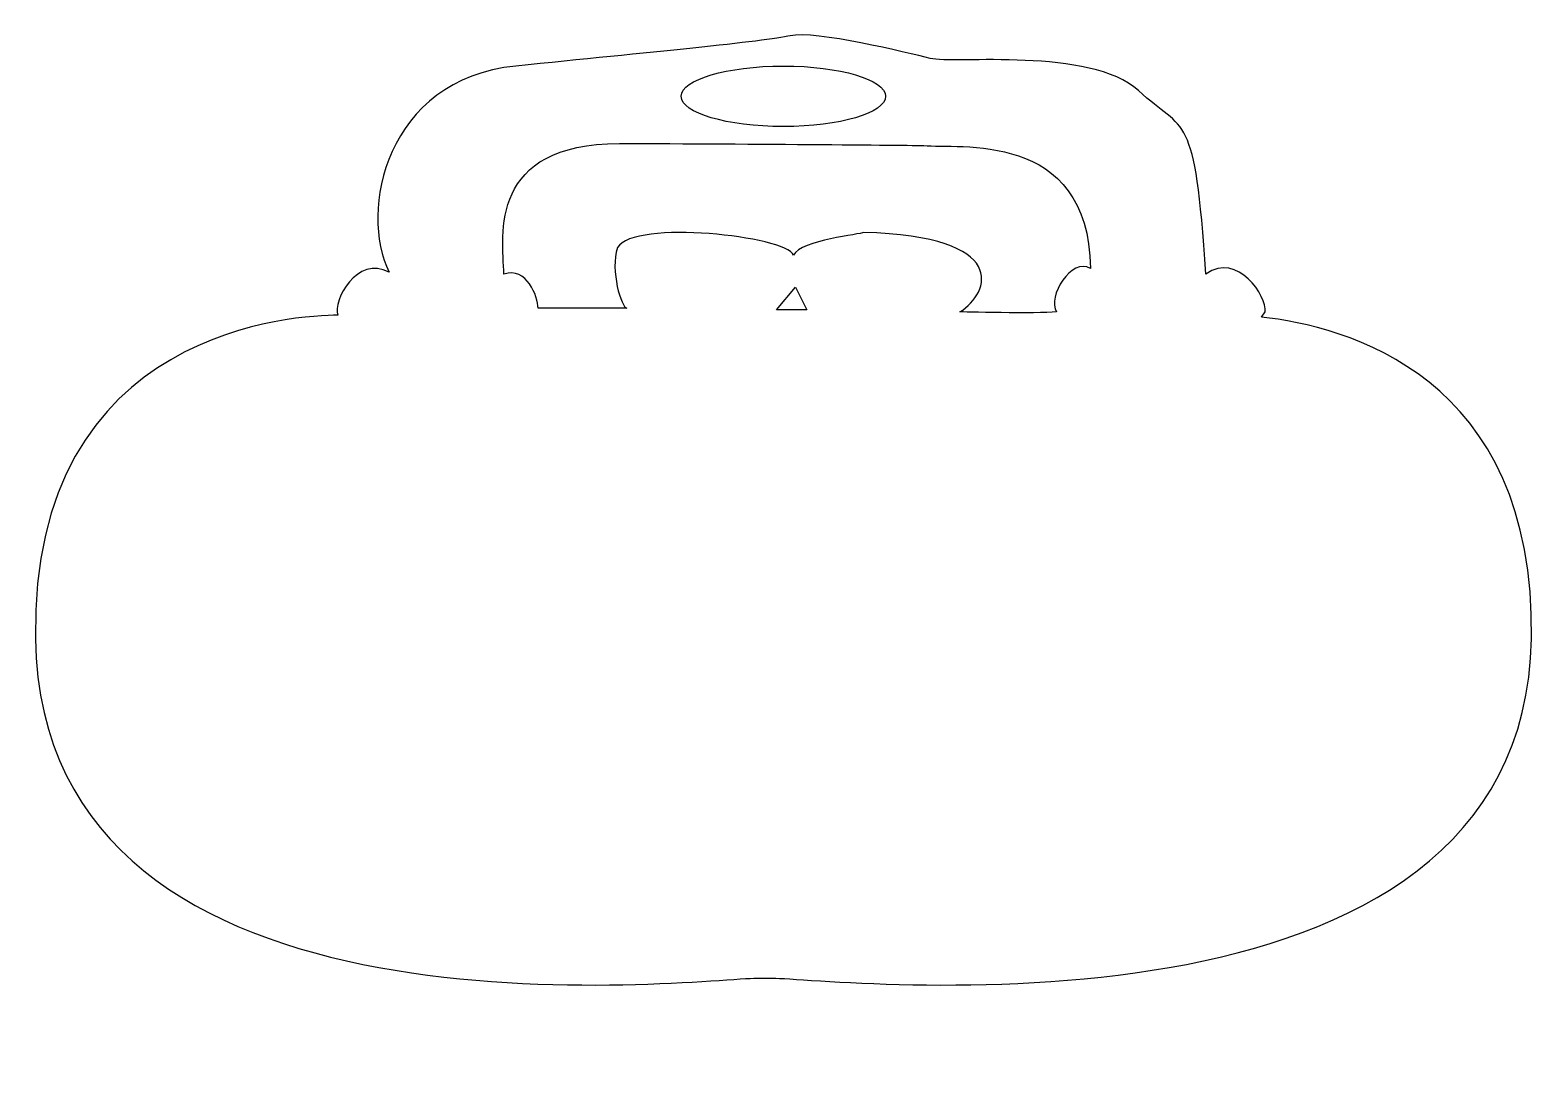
# Model space of a CAD drawing. Header units: centimetres. Extents: x -3.76 to 3.75, y -2.76 to 2.39.
import ezdxf

# ---------------------------------------------------------------- set-up
doc = ezdxf.new("R2010")
doc.units = ezdxf.units.CM
doc.header["$MEASUREMENT"] = 0
doc.layers.add('Camada 1', color=7, linetype='Continuous')

msp = doc.modelspace()

# ---------------------------------------------------------------- linework, layer by layer
at = {"layer": 'Camada 1'}
for points, knots in [([(2.38491, 0.96192), (2.79578, 0.918), (3.75294, 0.67453), (3.73061, -0.64262), (3.73061, -0.64262), (3.69476, -2.759), (0.21165, -2.33595), (-0.05293, -2.33595), (-0.05293, -2.33595), (-0.05293, -2.33595), (-0.1323, -2.33595), (-0.1323, -2.33595), (-0.1323, -2.33595), (-0.39688, -2.33595), (-3.69476, -2.75897), (-3.73063, -0.64262), (-3.73063, -0.64262), (-3.75709, 0.91842), (-2.40771, 0.97134), (-2.22251, 0.97134), (-2.22251, 0.97134), (-2.24939, 1.04489), (-2.12676, 1.27135), (-1.96631, 1.18642), (-1.96631, 1.18642), (-2.11729, 1.48841), (-1.98521, 2.14889), (-1.3341, 2.21496), (-1.3341, 2.21496), (-0.68301, 2.28103), (-0.08852, 2.33762), (0.03412, 2.36596), (0.03412, 2.36596), (0.15681, 2.39427), (0.61914, 2.28103), (0.73238, 2.25274), (0.73238, 2.25274), (0.8456, 2.22443), (1.53444, 2.30933), (1.77034, 2.09232), (1.77034, 2.09232), (2.00624, 1.87531), (2.05056, 2.00739), (2.10713, 1.17705), (2.10713, 1.17705), (2.26755, 1.29027), (2.41196, 1.06381), (2.40254, 0.98832), (2.40254, 0.98832), (2.40254, 0.98832), (2.38491, 0.96192), (2.38491, 0.96192)], [0, 0, 0, 0, 0.0714286, 0.0714286, 0.0714286, 0.0714286, 0.1428571, 0.1428571, 0.1428571, 0.1428571, 0.2142857, 0.2142857, 0.2142857, 0.2142857, 0.2857143, 0.2857143, 0.2857143, 0.2857143, 0.3571429, 0.3571429, 0.3571429, 0.3571429, 0.4285714, 0.4285714, 0.4285714, 0.4285714, 0.5, 0.5, 0.5, 0.5, 0.5714286, 0.5714286, 0.5714286, 0.5714286, 0.6428571, 0.6428571, 0.6428571, 0.6428571, 0.7142857, 0.7142857, 0.7142857, 0.7142857, 0.7857143, 0.7857143, 0.7857143, 0.7857143, 0.8571429, 0.8571429, 0.8571429, 0.8571429, 1, 1, 1, 1]), ([(0.00001, 1.91299), (0.28145, 1.91299), (0.50954, 1.98059), (0.50954, 2.06399), (0.50954, 2.06399), (0.50954, 2.14733), (0.28144, 2.21493), (0.00001, 2.21493), (0.00001, 2.21493), (-0.28137, 2.21493), (-0.50952, 2.14733), (-0.50952, 2.06399), (-0.50952, 2.06399), (-0.50952, 1.98059), (-0.28137, 1.91299), (0.00001, 1.91299)], [0, 0, 0, 0, 0.2, 0.2, 0.2, 0.2, 0.4, 0.4, 0.4, 0.4, 0.6, 0.6, 0.6, 0.6, 1, 1, 1, 1]), ([(-0.82744, 1.30911), (-0.74251, 1.45066), (0.01235, 1.36576), (0.0501, 1.27138), (0.0501, 1.27138), (0.08786, 1.34687), (0.3898, 1.37515), (0.39922, 1.3846), (0.39922, 1.3846), (1.13521, 1.36571), (1.03144, 1.08266), (0.88044, 0.98828), (0.88044, 0.98828), (0.88044, 0.98828), (1.26729, 0.97883), (1.36166, 0.98828), (1.36166, 0.98828), (1.31448, 1.06377), (1.43717, 1.26191), (1.53152, 1.20529), (1.53152, 1.20529), (1.5221, 1.90355), (0.86157, 1.79976), (0.70115, 1.81862), (0.70115, 1.81862), (0.70115, 1.81862), (-0.16697, 1.82807), (-0.81803, 1.82807), (-0.81803, 1.82807), (-1.46909, 1.82807), (-1.40305, 1.37515), (-1.3936, 1.17703), (-1.3936, 1.17703), (-1.28038, 1.21476), (-1.22374, 1.06379), (-1.22374, 1.00717), (-1.22374, 1.00717), (-1.22374, 1.00717), (-0.78024, 1.00716), (-0.78024, 1.00716), (-0.78024, 1.00716), (-0.80858, 1.00716), (-0.8652, 1.19589), (-0.82744, 1.30911)], [0, 0, 0, 0, 0.0833333, 0.0833333, 0.0833333, 0.0833333, 0.1666667, 0.1666667, 0.1666667, 0.1666667, 0.25, 0.25, 0.25, 0.25, 0.3333333, 0.3333333, 0.3333333, 0.3333333, 0.4166667, 0.4166667, 0.4166667, 0.4166667, 0.5, 0.5, 0.5, 0.5, 0.5833333, 0.5833333, 0.5833333, 0.5833333, 0.6666667, 0.6666667, 0.6666667, 0.6666667, 0.75, 0.75, 0.75, 0.75, 0.8333333, 0.8333333, 0.8333333, 0.8333333, 1, 1, 1, 1]), ([(0.05954, 1.11096), (0.05954, 1.11096), (-0.03481, 0.99774), (-0.03481, 0.99774), (-0.03481, 0.99774), (-0.03481, 0.99774), (0.11617, 0.99774), (0.11617, 0.99774), (0.11617, 0.99774), (0.11617, 0.99774), (0.05954, 1.11096), (0.05954, 1.11096)], [0, 0, 0, 0, 0.25, 0.25, 0.25, 0.25, 0.5, 0.5, 0.5, 0.5, 1, 1, 1, 1])]:
    msp.add_open_spline(points, degree=3, knots=knots, dxfattribs=at)

doc.saveas('drawing.dxf')
